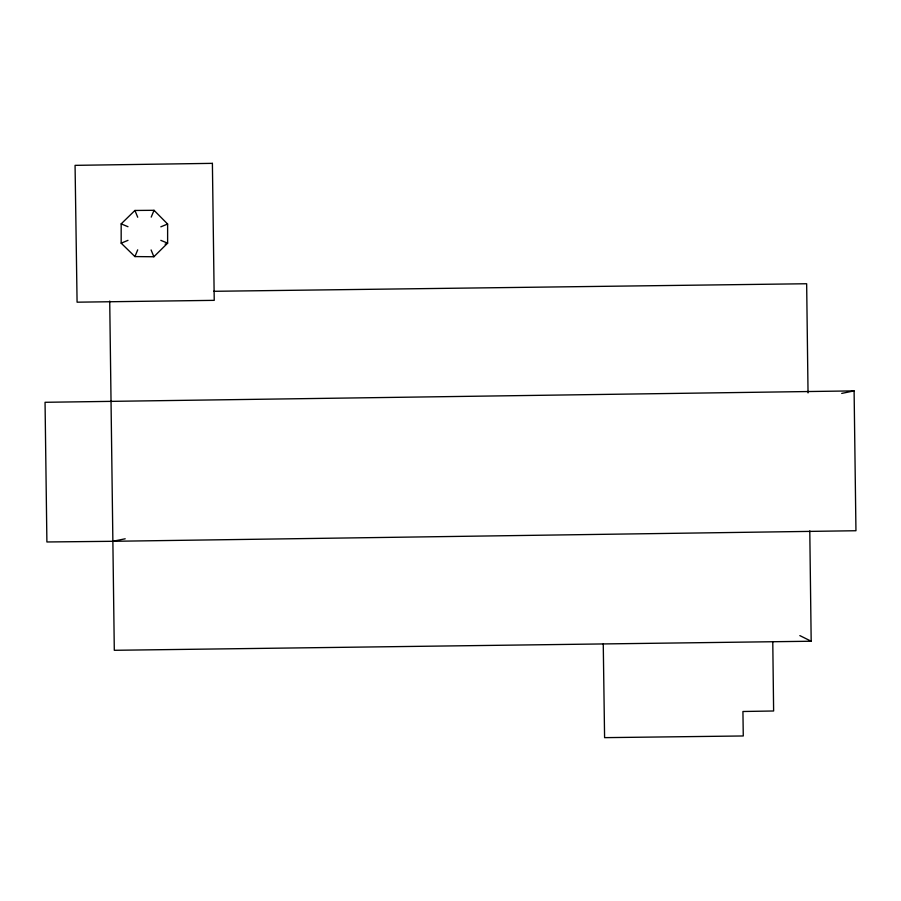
<?xml version="1.0" encoding="UTF-8"?>
<svg xmlns="http://www.w3.org/2000/svg" width="901" height="901" viewBox="0 0 901 901"><rect width="100%" height="100%" fill="white"/><g stroke="black" fill="none" stroke-linecap="round" stroke-linejoin="round"><path stroke-width="1.35" d="M134.925 256.582L121.173 243.169L121.173 223.876L134.925 210.462L154.037 210.305L167.62 224.045L167.62 243.169L153.88 256.751L134.925 256.582L137.707 249.836M151.222 217.107L154.037 210.305M121.173 243.169L127.987 240.353M160.829 226.827L167.62 224.045M165.108 244.194L167.62 243.169L160.829 240.353M112.794 541.298L855.95 530.734L854.103 390.888L45.05 402.296L46.897 541.974L112.794 541.298L125.194 538.787M841.703 393.41L854.103 390.888M213.605 291.305L806.654 283.747L808.039 392.904M809.785 530.858L811.182 641.23L114.303 650.297L109.719 301.047M121.173 223.876L127.987 226.714M799.84 635.599L811.182 641.23M137.707 217.231L134.925 210.462M151.109 249.949L153.88 256.751M603.253 643.922L604.594 737.649L743.269 735.971L742.931 711.497L773.621 710.99L772.776 641.737M212.399 163.351L75.065 165.356L77.081 302.184L214.235 300.348L212.399 163.351"/></g></svg>
